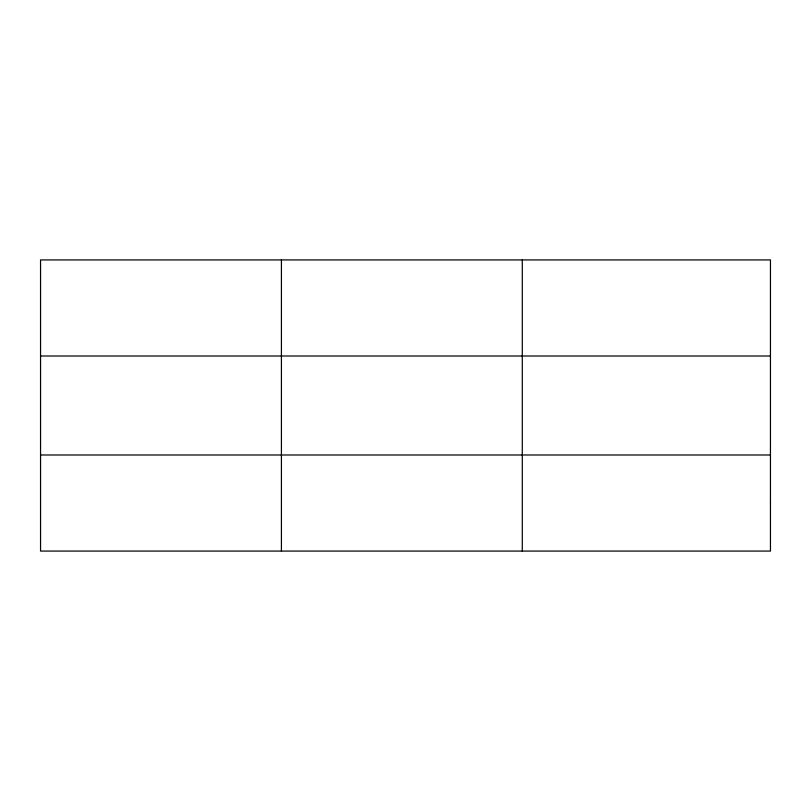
<?xml version="1.0" encoding="UTF-8"?>
<svg xmlns="http://www.w3.org/2000/svg" width="811" height="811" viewBox="0 0 811 811"><rect width="100%" height="100%" fill="white"/><g stroke="black" fill="none" stroke-linecap="round" stroke-linejoin="round"><path stroke-width="1.22" d="M281.417 551.074L281.417 259.925M522.284 551.074L522.284 259.925M40.55 356.009L770.45 356.009M40.55 454.991L770.45 454.991M770.45 503.033L770.45 551.074L40.55 551.074L40.55 259.925L770.45 259.925L770.45 503.033"/></g></svg>
